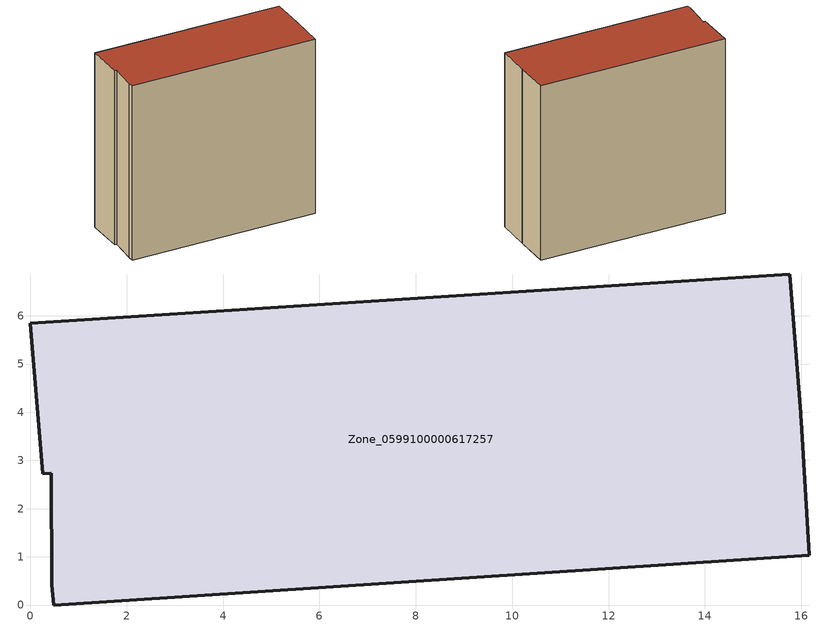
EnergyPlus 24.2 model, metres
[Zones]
Zone_0599100000617257
 floor ground (C_G): 15.99,3.98 15.99,3.93 16,3.81 16.16,1.04 0.48,0 0.45,0.42 0.43,2.73 0.26,2.72 0,5.85 15.77,6.87 z0
 wall outside (C_F): 15.99,3.98 15.77,6.87 0,5.85 0.26,2.72 0.43,2.73 0.45,0.42 0.48,0 16.16,1.04 16,3.81 15.99,3.93 15.99,3.98 z0:15.13
 roof outside (C_R): 15.99,3.93 15.99,3.98 15.77,6.87 0,5.85 0.26,2.72 0.43,2.73 0.45,0.42 0.48,0 16.16,1.04 16,3.81 z15.13
[BUILDING]
Pand.0599100000617257: North Axis=0; Terrain=City; Loads Convergence Tolerance Value=0.04; Temperature Convergence Tolerance Value=0.4; Solar Distribution=FullExterior; Maximum Number of Warmup Days=25; Minimum Number of Warmup Days=1
[Site:Location]
Rotterdam.The.Hague.AP_ZH_NLD Design_Conditions: Latitude=51.96; Longitude=4.45; Time Zone=1; Elevation=-4.5
[SITE:GROUNDTEMPERATURE:BUILDINGSURFACE]
18, 18, 18, 18, 18, 18, 18, 18, 18, 18, 18, 18
[MATERIAL] Thermal Absorptance=0.9; Solar Absorptance=0.7; Visible Absorptance=0.7
Name | Roughness | Thickness | Conductivity | Density | Specific Heat
G.TI.1946 | MediumSmooth | 0.15 | 1 | 540 | 1210
F.TI.1946 | Rough | 0.3 | 0.857143 | 1920 | 840
R.TI.1946 | MediumRough | 0.2 | 0.1 | 1500 | 1000
[CONSTRUCTION]
C_G: G.TI.1946
C_F: F.TI.1946
C_R: R.TI.1946
[ZONE]
Zone_0599100000617257: Type=1; Multiplier=1; Ceiling Height=Autocalculate; Volume=Autocalculate; Floor Area=autocalculate; Part of Total Floor Area=Yes
[ZONEINFILTRATION:DESIGNFLOWRATE]
Infil_Zone_0599100000617257: Zone or ZoneList or Space or SpaceList=Zone_0599100000617257; Schedule=AlwaysOn; Design Flow Rate Calculation Method=Flow/Area; Flow Rate per Floor Area=0.003; Constant Term Coefficient=1; Temperature Term Coefficient=0; Velocity Term Coefficient=0; Velocity Squared Term Coefficient=0
[HVACTEMPLATE:ZONE:IDEALLOADSAIRSYSTEM]
Zone_0599100000617257: Maximum Heating Supply Air Temperature=50; Minimum Cooling Supply Air Temperature=13; Maximum Heating Supply Air Humidity Ratio=0.0156; Minimum Cooling Supply Air Humidity Ratio=0.0077; Heating Limit=NoLimit; Cooling Limit=NoLimit; Dehumidification Control Type=ConstantSensibleHeatRatio; Cooling Sensible Heat Ratio=0.7; Dehumidification Setpoint=60; Humidification Control Type=None; Humidification Setpoint=30; Outdoor Air Method=None; Outdoor Air Flow Rate per Person=0.00944; Outdoor Air Flow Rate per Zone Floor Area=0; Outdoor Air Flow Rate per Zone=0; Demand Controlled Ventilation Type=None; Outdoor Air Economizer Type=NoEconomizer; Heat Recovery Type=None; Sensible Heat Recovery Effectiveness=0.7; Latent Heat Recovery Effectiveness=0.65
[ZONECONTROL:THERMOSTAT]
ThermostatControl_Zone_0599100000617257: Zone or ZoneList=Zone_0599100000617257; Control Type Schedule=DualSetpointControlType; Control 1=Thermostat_Zone_0599100000617257; Temperature Difference Between Cutout And Setpoint=0
[THERMOSTATSETPOINT:DUALSETPOINT]
Thermostat_Zone_0599100000617257: Heating Setpoint Temperature Schedule=HeatingSetpoint_Zone_0599100000617257; Cooling Setpoint Temperature Schedule=CoolingSetpoint_Zone_0599100000617257
[SCHEDULE:COMPACT]
HeatingSetpoint_Zone_0599100000617257: Through: 12/31, For: AllDays, Until: 24:00, 21
CoolingSetpoint_Zone_0599100000617257: Through: 12/31, For: AllDays, Until: 24:00, 24
DualSetpointControlType: Through: 12/31, For: AllDays, Until: 24:00, 4
AlwaysOn: Through: 12/31, For: AllDays, Until: 24:00, 1
